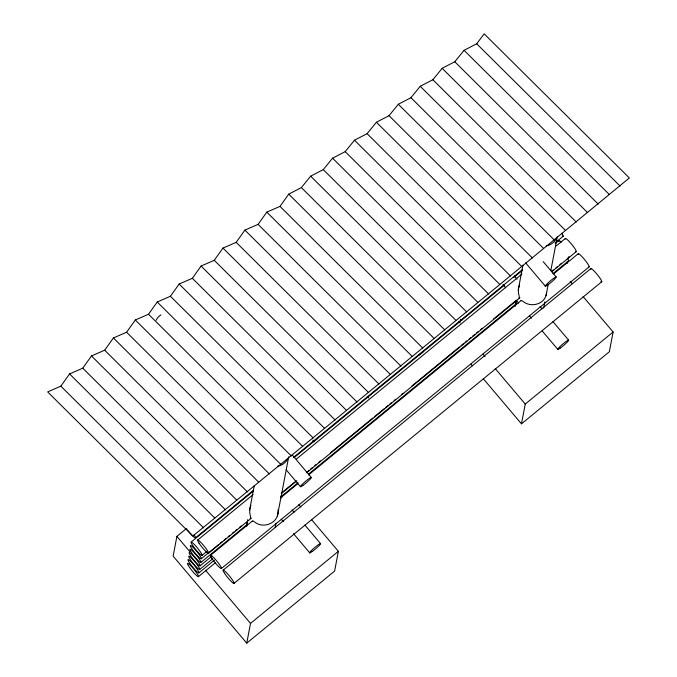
<?xml version="1.0" encoding="UTF-8"?>
<svg xmlns="http://www.w3.org/2000/svg" width="677" height="677" viewBox="0 0 677 677"><rect width="100%" height="100%" fill="white"/><g stroke="black" fill="none" stroke-linecap="round" stroke-linejoin="round"><path stroke-width="1.02" d="M277.375 516.17L277.384 515.612M278.01 509.637C279.889 522.542 263.624 529.727 254.324 521.764A8.589 1.227 46.9 0 0 252.513 521.595M546.576 292.396C545.975 304.058 531.208 308.238 522.966 301.409A8.589 1.227 46.9 0 0 521.028 300.647M246.589 526.511L246.953 524.582M515.231 306.156L515.595 304.227M186.657 528.373L176.892 536.387L173.126 556.139L246.75 643.15L334.607 571.083L338.382 551.323L311.792 519.902M246.563 526.08L247.748 519.851M249.534 510.509L254.29 485.587M246.75 643.15L250.515 623.39L338.382 551.323M275.234 527.408L276.03 523.253M277.409 515.984L288.707 456.797M515.205 305.725L516.196 300.537M518.176 290.154L522.932 265.223M483.302 378.714L521.476 423.827L525.25 404.067L613.108 332.001L583.109 296.551M543.682 308.094L544.867 301.866M546.06 295.629L548.235 284.205M550.807 270.707L557.349 236.442M613.108 332.001L609.342 351.761L521.476 423.827M247.833 520.351L247.706 520.122M247.545 521.341L247.088 524.523L247.029 523.626M516.187 300.986L515.739 304.168L515.679 303.271M250.888 505.355L249.847 508.876L249.728 512.684L250.905 518.506L250.211 518.218M519.538 285L518.489 288.52L518.379 292.329L519.547 298.151L518.87 297.897M60.845 386.152L69.562 373.924L82.763 368.178L91.48 355.941L104.673 350.195L113.397 337.967L126.591 332.221L135.315 319.993L148.508 314.246L157.233 302.01L170.426 296.264L179.151 284.035L192.344 278.289L201.069 266.061L214.262 260.315L222.987 248.078L236.18 242.332L244.896 230.104L258.098 224.358L266.814 212.129L280.007 206.383L288.732 194.147L301.367 187.588L310.65 176.172L323.284 169.614L332.568 158.19L345.202 151.64L354.486 140.215L367.12 133.657L376.404 122.241L389.038 115.682L398.321 104.258L410.956 97.708L420.239 86.284L432.874 79.725L442.149 68.309L454.783 61.751L464.067 50.326L476.701 43.777L484.157 33.85L629.348 177.958C483.979 297.55 338.669 417.125 192.843 536.006L47.652 391.898L60.845 386.152L203.633 527.874M195.551 537.766L253.562 490.182M293.598 457.339L522.39 269.674M555.072 242.874L563.239 236.171M191.176 542.065L253.274 491.13M294.131 457.618L504.12 285.372M513.928 277.333L522.094 270.631M555.597 243.153L558.863 240.47M197.566 540.144L253.13 494.574M296.441 459.048L521.959 274.067M556.274 245.92L565.261 238.541M201.966 555.436A8.598 1.168 50.6 0 0 194.917 545.095A8.598 1.168 50.6 0 0 192.827 545.721A8.598 1.168 50.6 0 0 201.966 555.436L206.866 551.408M201.213 558.804A8.598 1.168 50.6 0 0 194.164 548.472A8.598 1.168 50.6 0 0 192.073 549.098A8.598 1.168 50.6 0 0 201.213 558.804L218.375 544.731M220.008 543.386L222.462 541.38M224.095 540.034L225.729 538.697M228.174 536.683L229.816 535.346M232.262 533.332L233.895 531.995M235.528 530.658L237.162 529.312M239.616 527.307L241.249 525.961M281.285 493.118L295.993 481.059M306.622 472.343L309.067 470.337M310.701 468.992L312.342 467.655M314.788 465.641L316.421 464.304M318.875 462.289L320.509 460.952M330.317 452.913L372.807 418.056M374.44 416.719L384.24 408.671M385.873 407.334L388.327 405.32M389.96 403.983L391.594 402.646M394.048 400.632L395.681 399.295M401.402 394.598L403.035 393.261M412.022 385.89L459.412 347.013M461.045 345.676L463.5 343.662M465.133 342.325L466.766 340.98M469.22 338.974L470.853 337.628M472.487 336.291L474.941 334.277M476.574 332.94L478.207 331.595M480.662 329.589L482.295 328.243M493.736 318.867L516.61 300.097M551.747 271.282L553.38 269.937M555.834 267.931L557.467 266.586M559.913 264.58L561.555 263.235M567.267 258.546L568.908 257.201M208.618 553.194L251.099 518.345M281.336 493.55L296.856 480.814M306.664 472.766L519.928 297.838M551.789 271.705L576.305 251.599M200.781 562.511A8.598 1.168 50.6 0 0 193.732 552.17A8.598 1.168 50.6 0 0 191.642 552.796A8.598 1.168 50.6 0 0 200.781 562.511L247.359 524.303M280.853 496.825L298.015 482.752M308.636 474.035L516.179 303.804M552.948 273.643L568.477 260.907A8.598 1.168 50.6 0 0 567.749 258.699M210.462 555.385L252.132 521.205M280.727 497.747L297.888 483.674M308.509 474.958L520.952 300.706M553.642 273.897L578.15 253.79M200.028 565.879A8.598 1.168 50.6 0 0 192.987 555.546A8.598 1.168 50.6 0 0 190.889 556.164A8.598 1.168 50.6 0 0 200.028 565.879L211.469 556.494M199.605 569.535A8.598 1.168 50.6 0 0 192.556 559.194A8.598 1.168 50.6 0 0 190.465 559.82A8.598 1.168 50.6 0 0 199.605 569.535L212.68 558.804M198.852 572.903A8.598 1.168 50.6 0 0 191.811 562.57A8.598 1.168 50.6 0 0 189.712 563.188A8.598 1.168 50.6 0 0 198.852 572.903L214.381 560.167M198.403 576.702A8.598 1.168 50.6 0 0 191.363 566.37A8.598 1.168 50.6 0 0 189.264 566.996A8.598 1.168 50.6 0 0 198.403 576.702L215.565 562.629M221.506 568.435L589.193 266.84M223.055 570.262L590.75 268.667M234.098 583.32L601.794 281.717M419.148 354.9L423.125 351.964M313.002 441.937L317.691 438.442M460.478 319.417L462.484 319.679M476.701 43.777L620.098 186.09M464.067 50.326L609.258 194.434M454.783 61.751L598.18 204.065M442.149 68.309L587.348 212.409M432.874 79.725L576.262 222.048M420.239 86.284L565.43 230.392M410.956 97.708L554.345 240.022M398.321 104.258L543.513 248.366M389.038 115.682L532.427 258.005M376.404 122.241L521.595 266.34M367.12 133.657L510.509 275.979M354.486 140.215L499.677 284.323M345.202 151.64L488.591 293.953M332.568 158.19L477.759 302.297M323.284 169.614L466.681 311.936M310.65 176.172L455.841 320.272M301.367 187.588L444.764 329.911M288.732 194.147L433.923 338.255M280.007 206.383L422.803 348.105M266.814 212.129L412.005 356.229M258.098 224.358L400.886 366.079M244.896 230.104L390.096 374.212M236.18 242.332L378.968 384.054M222.987 248.078L368.178 392.186M214.262 260.315L357.05 402.036M201.069 266.061L346.26 410.16M192.344 278.289L335.132 420.011M179.151 284.035L324.342 428.143M170.426 296.264L313.223 437.994M157.233 302.01L302.424 446.118M148.508 314.246L291.305 455.968M135.315 319.993L280.506 464.092M126.591 332.221L269.387 473.942M113.397 337.967L258.589 482.075M104.673 350.195L247.469 491.925M91.48 355.941L236.671 500.049M82.763 368.178L225.551 509.899M69.562 373.924L214.761 518.023M570.161 281.251L572.2 283.663M543.182 261.618L556.13 276.91M525.64 262.904L545.4 286.253M514.334 275.988L517.042 279.195M540.085 306.427L542.125 308.83M552.965 321.651L568.562 340.074M502.926 284.526L505.634 287.733M516.483 300.554L518.514 302.957M529.363 315.77L531.394 318.173M542.235 330.994L557.831 349.417M482.98 354.122L485.028 356.534M495.251 368.618L525.25 404.067M471.031 364.209L472.394 365.817M292.168 454.868L311.242 477.412M286.21 469.846L300.512 486.755M298.836 504.602L300.884 507.014M280.498 496.292L281.86 497.891M292.024 509.908L294.063 512.311M304.904 525.124L320.5 543.555M281.293 519.251L283.333 521.654M293.496 533.662L309.77 552.889M176.892 536.387L189.848 551.687M205.529 570.22L250.515 623.39M458.811 321.372L460.123 322.937M367.383 396.375L368.694 397.941M312.791 440.101L314.103 441.666M156.192 320.221A7.168 4.223 -45.1 0 1 160.957 314.89M556.706 237.864A14.217 13.989 10.8 0 1 546.161 245.946M288.063 458.219A14.217 13.989 10.8 0 1 277.511 466.301M558.982 241.545A8.598 1.168 50.6 0 1 561.301 242.171M569.035 256.879A8.598 1.168 50.6 0 1 568.409 257.074M566.996 262.067A8.598 1.168 50.6 0 1 567.605 263.201M194.13 534.805A8.598 1.168 50.6 0 1 194.392 537.436A8.598 1.168 50.6 0 1 187.436 529.829M561.825 233.21A8.598 1.168 50.6 0 1 562.359 236.036M565.38 239.15A8.598 1.168 50.6 0 1 571.786 244.456A8.598 1.168 50.6 0 1 575.425 251.463M590.86 269.268A8.598 1.168 50.6 0 1 597.275 274.574A8.598 1.168 50.6 0 1 600.914 281.581M578.268 254.391A8.598 1.168 50.6 0 1 583.955 258.834A8.598 1.168 50.6 0 1 588.931 267M302.932 485.401A7.168 0.795 -40.2 0 0 311.369 477.581A7.168 0.795 -40.2 0 0 303.338 483.268A7.168 0.795 -40.2 0 0 302.932 485.401M547.811 284.907A7.168 0.795 -40.2 0 0 556.257 277.079A7.168 0.795 -40.2 0 0 548.226 282.766A7.168 0.795 -40.2 0 0 547.811 284.907M198.987 543.106A8.598 1.168 50.6 0 0 208.355 553.354A8.598 1.168 50.6 0 0 201.932 543.546A8.598 1.168 50.6 0 0 198.987 543.106M224.476 573.224A8.598 1.168 50.6 0 0 233.844 583.481A8.598 1.168 50.6 0 0 227.421 573.673A8.598 1.168 50.6 0 0 224.476 573.224M211.876 558.347A8.598 1.168 50.6 0 0 221.244 568.595A8.598 1.168 50.6 0 0 214.829 558.796A8.598 1.168 50.6 0 0 211.876 558.347M312.182 551.543A7.168 0.795 -40.2 0 0 320.619 543.716A7.168 0.795 -40.2 0 0 312.588 549.402A7.168 0.795 -40.2 0 0 312.182 551.543M560.243 348.071A7.168 0.795 -40.2 0 0 568.688 340.243A7.168 0.795 -40.2 0 0 560.649 345.93A7.168 0.795 -40.2 0 0 560.243 348.071"/></g></svg>
